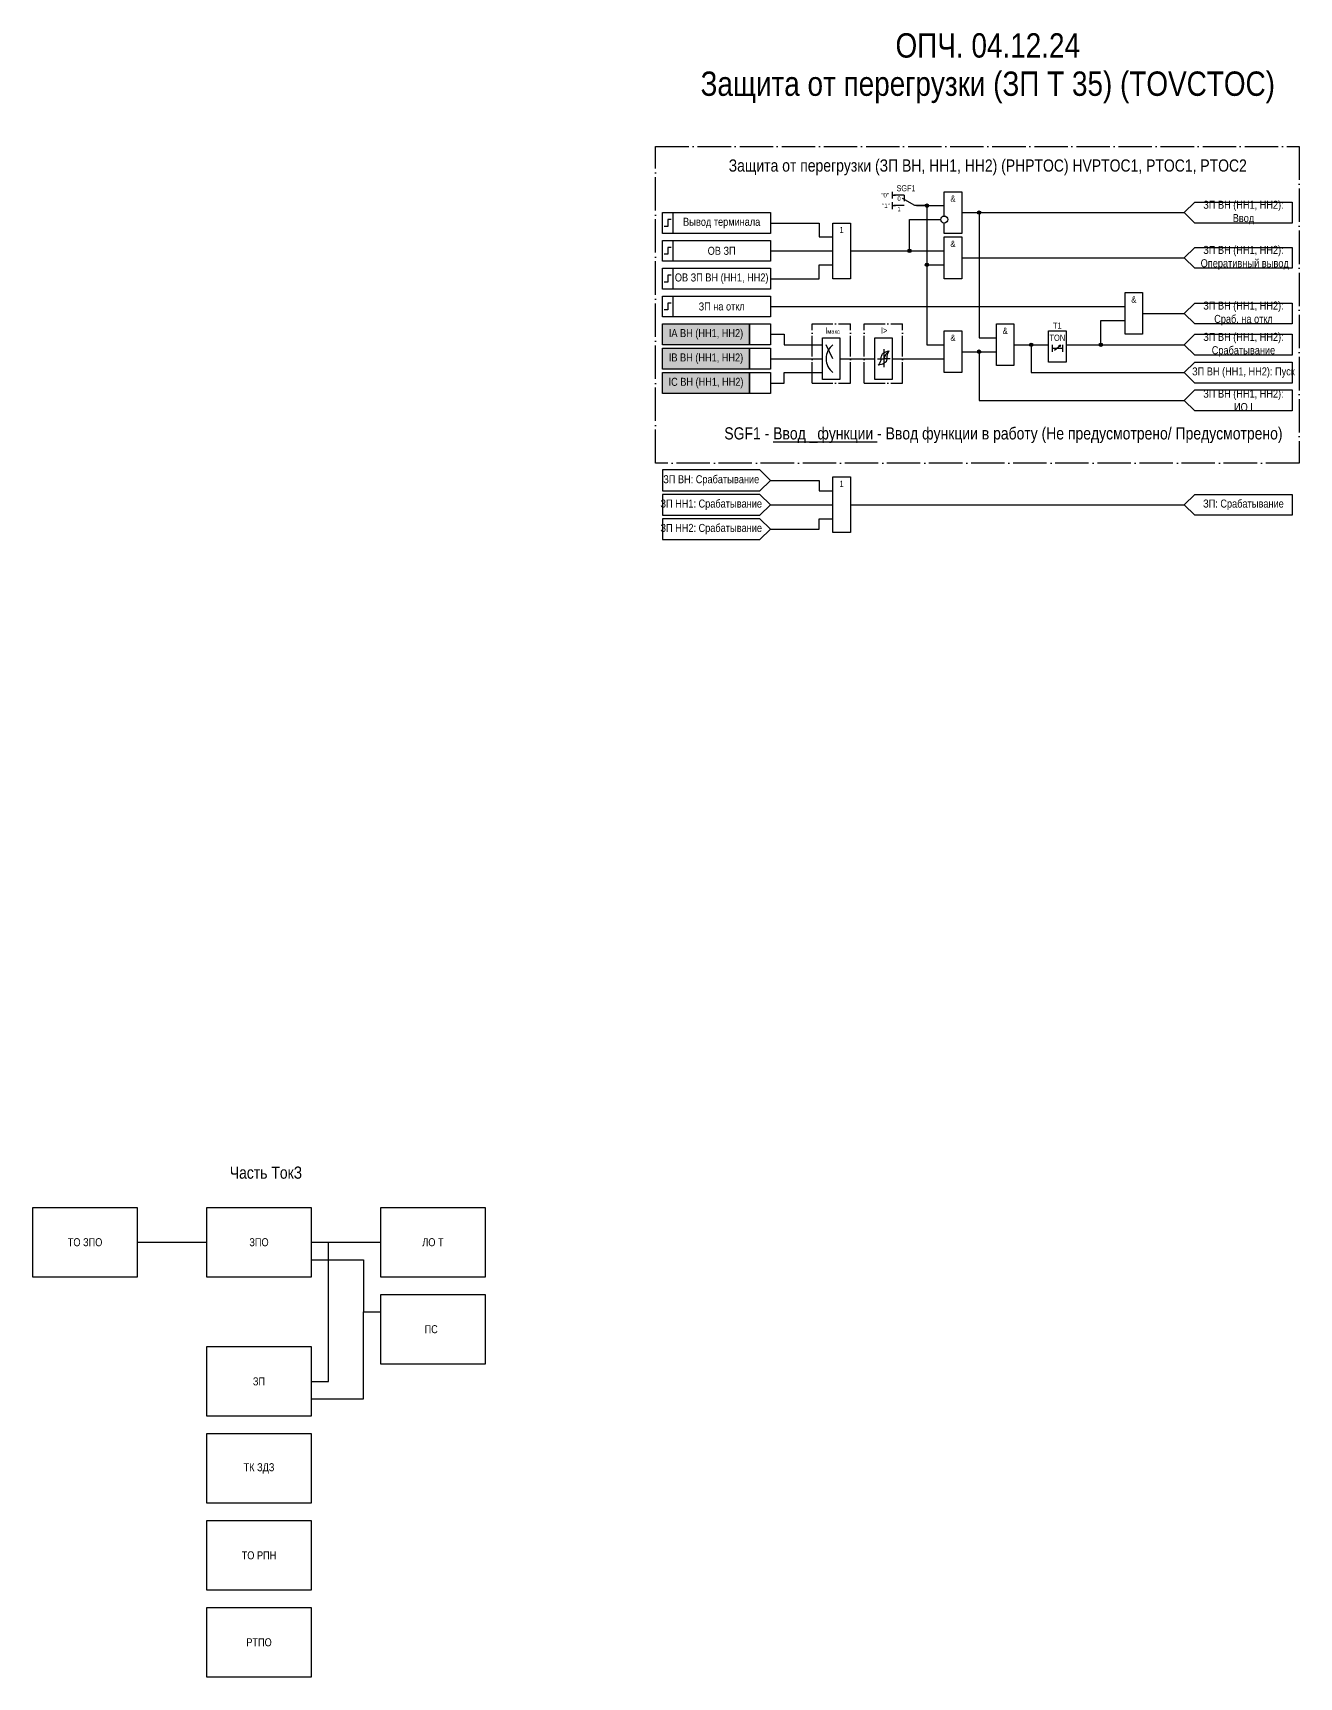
# Model space of a CAD drawing. Header units: millimetres. Extents: x -981 to 1720, y -66 to 612.
# Drawn here: x -169 to 195, y 1 to 473.7 of the extents above; entities that cross this region are included whole.
import ezdxf
from ezdxf.enums import TextEntityAlignment as Align

# ---------------------------------------------------------------- set-up
doc = ezdxf.new("R2010")
doc.units = ezdxf.units.MM
doc.linetypes.add('ACAD_ISO04W100', pattern=[30, 24, -3, 0, -3])
doc.layers.add('TEXT', color=7, linetype='Continuous', lineweight=25)
doc.layers.add('Основная', color=7, linetype='Continuous')
doc.styles.add('1.8_Gost_RD', font='ARIALN.TTF', dxfattribs={"height": 1.8})
doc.styles.add('2.5_Gost_RD', font='ARIALN.TTF', dxfattribs={"height": 2.5})
doc.styles.add('3.5_Gost_RD', font='ARIALN.TTF', dxfattribs={"height": 3.5})
doc.styles.add('Вывод', font='ARIALN.TTF', dxfattribs={"height": 2.5})
doc.styles.add('Компонент', font='ARIALN.TTF', dxfattribs={"height": 3.5})

# ---------------------------------------------------------------- blocks, each defined once
blk = doc.blocks.new('*U892')
at = {"layer": 'Основная', "linetype": 'ACAD_ISO04W100', "ltscale": 0.25}
for p, q in [((0, 0), (11, 0)), ((0, -17), (0, 0)), ((11, -17), (11, 0)), ((0, -17), (11, -17))]:
    blk.add_line(p, q, dxfattribs=at)
at = {"layer": 'Основная', "style": 'Компонент'}
blk.add_attdef('ОУ', text='', height=3.5, dxfattribs=at).set_placement((11, 0), align=Align.MIDDLE_CENTER)
blk = doc.blocks.new('Точка')
at = {"ltscale": 100}
h = blk.add_hatch(color=256, dxfattribs=at)
h.dxf.hatch_style = 1
edge = h.paths.add_edge_path()
edge.add_arc((0, 0), 0.5, 0, 360)
blk.add_circle((0, 0), 0.5, dxfattribs=at)
blk = doc.blocks.new('*U958')
at = {"layer": 'Основная', "color": 0}
blk.add_line((0, 0), (7, 4), dxfattribs=at)
at = {"layer": 'Основная', "ltscale": 0.35}
blk.add_line((6, 6), (6, 2.5), dxfattribs=at)
blk = doc.blocks.new('*U985')
at = {"layer": 'Основная', "color": 0}
for p, q in [((-3, 6), (-9, 6)), ((-3, 0), (-9, 0)), ((9, 0), (3, 0))]:
    blk.add_line(p, q, dxfattribs=at)
at = {"layer": 'Основная', "ltscale": 0.25, "xscale": -1}
blk.add_blockref('*U958', (3, 0), dxfattribs=at)
at = {"layer": 'Основная'}
for tag, height, style, p in [('ОУ', 3.5, 'Компонент', (-2, 10)), ('В1', 2.5, 'Вывод', (-14, 6)), ('В2', 2.5, 'Вывод', (-6, 4)), ('В3', 2.5, 'Вывод', (-6, -2))]:
    blk.add_attdef(tag, text='', height=height, dxfattribs=dict(at, style=style)).set_placement(p, align=Align.MIDDLE_CENTER)

msp = doc.modelspace()

# ---------------------------------------------------------------- hatches: boundary and pattern name
at = {"ltscale": 100, "true_color": 0xef8637}
h = msp.add_hatch(color=30, dxfattribs=at)
h.dxf.hatch_style = 1
h.paths.add_polyline_path([(12, 390), (37, 390), (37, 384), (12, 384)])
h = msp.add_hatch(color=30, dxfattribs=at)
h.dxf.hatch_style = 1
h.paths.add_polyline_path([(12, 383), (37, 383), (37, 377), (12, 377)])
h = msp.add_hatch(color=30, dxfattribs=at)
h.dxf.hatch_style = 1
h.paths.add_polyline_path([(12, 376), (37, 376), (37, 370), (12, 370)])

# ---------------------------------------------------------------- linework, layer by layer
at = {"ltscale": 100}
for p, q in [((78, 428), (78, 426)), ((78, 427), (79, 427)), ((78, 426), (78, 426)), ((78, 425), (78, 423)), ((78, 424), (79, 424)), ((43, 411), (61, 411)), ((43, 338), (61, 338)), ((66, 338), (162, 338))]:
    msp.add_line(p, q, dxfattribs=at)
at = {"color": 7, "ltscale": 100}
for p, q in [((61, 380), (59, 384)), ((124.71, 382.4), (126.38, 383.88)), ((126.38, 383.88), (125.86, 383.66)), ((126.38, 383.88), (126.12, 383.42)), ((73.79, 380), (75.6, 380)), ((77.42, 380), (75.6, 380))]:
    msp.add_line(p, q, dxfattribs=at)
msp.add_line((75.6, 382.72), (75.6, 377.52))
at = {"color": 251, "linetype": 'ACAD_ISO04W100', "lineweight": 30, "ltscale": 0.4, "true_color": 0x58595b}
msp.add_lwpolyline([(10, 441), (195, 441), (195, 350), (10, 350)], close=True, dxfattribs=at)
at = {"ltscale": 100}
for points in [[(93, 421), (93, 428), (98, 428), (98, 416), (93, 416), (93, 419)], [(85, 424), (93, 424)], [(85, 424), (88, 424), (88, 384), (93, 384)], [(85, 424), (88, 424), (88, 407), (93, 407)], [(98, 422), (162, 422)], [(98, 422), (103, 422), (103, 386), (108, 386)], [(43, 419), (57, 419), (57, 415), (61, 415)], [(66, 411), (83, 411), (83, 420), (92, 420)], [(43, 403), (57, 403), (57, 407), (61, 407)], [(66, 411), (73, 411)], [(66, 411), (93, 411)], [(98, 409), (162, 409)], [(43, 395), (145, 395)], [(150, 393), (162, 393)], [(128, 384), (138, 384), (138, 391), (145, 391)], [(43, 387), (47, 387), (47, 384), (58, 384)], [(113, 384), (123, 384)], [(113, 384), (118, 384), (118, 376), (162, 376)], [(124, 384), (124, 382)], [(124, 383), (127, 383)], [(127, 384), (127, 382)], [(128, 384), (162, 384)], [(43, 380), (58, 380)], [(63, 380), (73, 380)], [(78, 380), (93, 380)], [(98, 382), (108, 382)], [(98, 382), (103, 382), (103, 368), (162, 368)], [(43, 373), (47, 373), (47, 376), (58, 376)], [(43, 345), (40, 348), (12, 348), (12, 342), (40, 342), (43, 345)], [(43, 338), (40, 341), (12, 341), (12, 335), (40, 335), (43, 338)], [(43, 345), (57, 345), (57, 342), (61, 342)], [(43, 331), (40, 334), (12, 334), (12, 328), (40, 328), (43, 331)], [(43, 331), (57, 331), (57, 334), (61, 334)], [(-139, 126), (-119, 126)]]:
    msp.add_lwpolyline(points, dxfattribs=at)
for points in [[(12, 422), (15, 422), (15, 416), (12, 416)], [(12, 422), (43, 422), (43, 416), (12, 416)], [(165, 425), (193, 425), (193, 419), (165, 419), (162, 422)], [(61, 419), (66, 419), (66, 403), (61, 403)], [(12, 414), (15, 414), (15, 408), (12, 408)], [(12, 414), (43, 414), (43, 408), (12, 408)], [(93, 415), (98, 415), (98, 403), (93, 403)], [(165, 412), (193, 412), (193, 406), (165, 406), (162, 409)], [(12, 406), (15, 406), (15, 400), (12, 400)], [(12, 406), (43, 406), (43, 400), (12, 400)], [(12, 398), (15, 398), (15, 392), (12, 392)], [(12, 398), (43, 398), (43, 392), (12, 392)], [(145, 399), (150, 399), (150, 387), (145, 387)], [(165, 396), (193, 396), (193, 390), (165, 390), (162, 393)], [(12, 390), (37, 390), (37, 384), (12, 384)], [(37, 390), (43, 390), (43, 384), (37, 384)], [(93, 388), (98, 388), (98, 376), (93, 376)], [(108, 390), (113, 390), (113, 378), (108, 378)], [(123, 388), (128, 388), (128, 379), (123, 379)], [(12, 383), (37, 383), (37, 377), (12, 377)], [(37, 383), (43, 383), (43, 377), (37, 377)], [(58, 386), (63, 386), (63, 374), (58, 374)], [(73, 386), (78, 386), (78, 374), (73, 374)], [(165, 387), (193, 387), (193, 381), (165, 381), (162, 384)], [(165, 379), (193, 379), (193, 373), (165, 373), (162, 376)], [(12, 376), (37, 376), (37, 370), (12, 370)], [(37, 376), (43, 376), (43, 370), (37, 370)], [(165, 371), (193, 371), (193, 365), (165, 365), (162, 368)], [(61, 346), (66, 346), (66, 330), (61, 330)], [(165, 341), (193, 341), (193, 335), (165, 335), (162, 338)], [(-69, 136), (-39, 136), (-39, 116), (-69, 116)], [(-69, 111), (-39, 111), (-39, 91), (-69, 91)], [(-119, 71), (-89, 71), (-89, 51), (-119, 51)], [(-119, 46), (-89, 46), (-89, 26), (-119, 26)]]:
    msp.add_lwpolyline(points, close=True, dxfattribs=at)
at = {"lineweight": 30, "ltscale": 100}
for points in [[(14.5, 420), (13.5, 420), (13.5, 418), (12.5, 418)], [(14.5, 412), (13.5, 412), (13.5, 410), (12.5, 410)], [(14.5, 404), (13.5, 404), (13.5, 402), (12.5, 402)], [(14.5, 396), (13.5, 396), (13.5, 394), (12.5, 394)]]:
    msp.add_lwpolyline(points, dxfattribs=at)
at = {"color": 1, "ltscale": 100}
for points in [[(-169, 136), (-139, 136), (-139, 116), (-169, 116)], [(-119, 136), (-89, 136), (-89, 116), (-119, 116)], [(-119, 21), (-89, 21), (-89, 1), (-119, 1)]]:
    msp.add_lwpolyline(points, close=True, dxfattribs=at)
for points in [[(-89, 126), (-69, 126)], [(-89, 86), (-84, 86), (-84, 126), (-69, 126)]]:
    msp.add_lwpolyline(points, dxfattribs=at)
at = {"color": 3, "ltscale": 100}
for points in [[(-89, 121), (-74, 121), (-74, 106), (-69, 106)], [(-89, 81), (-74, 81), (-74, 106), (-70, 106)]]:
    msp.add_lwpolyline(points, dxfattribs=at)
at = {"color": 2, "ltscale": 100}
msp.add_lwpolyline([(-119, 96), (-89, 96), (-89, 76), (-119, 76)], close=True, dxfattribs=at)
msp.add_circle((93, 420), 1)
at = {"color": 7, "ltscale": 100}
msp.add_arc((64, 380), 5, 126.8699, 233.1301, dxfattribs=at)
for points in [[(74.8, 379.92), (74.6, 379.13), (74, 378.12)], [(76.48, 379.92), (76.25, 379.13), (75.76, 378.67), (74, 378.12)], [(74.8, 379.92), (74.95, 380.71), (75.44, 381.54), (77.2, 382.26)], [(75.6, 380), (76, 380.72), (76.47, 381.6), (77.2, 382.26)], [(76.48, 379.92), (76.6, 380.71), (76.81, 381.54), (77.2, 382.26)]]:
    msp.add_spline(points, degree=3)

# ---------------------------------------------------------------- block references
at = {"ltscale": 100}
for p in [(88, 424), (103, 422), (83, 411), (88, 407), (118, 384), (118, 384), (138, 384), (138, 384), (103, 382)]:
    msp.add_blockref('Точка', p, dxfattribs=at)
at = {"layer": 'Основная', "ltscale": 0.25, "xscale": 0.5, "yscale": 0.5, "zscale": 0.5}
msp.add_blockref('*U985', (83, 424), dxfattribs=at).add_auto_attribs({'ОУ': 'SGF1', 'В1': '"0"', 'В2': '0', 'В3': '1'})
at = {"layer": 'Основная', "ltscale": 0.25}
for p in [(55, 390), (70, 390)]:
    msp.add_blockref('*U892', p, dxfattribs=at)

# ---------------------------------------------------------------- texts
at = {"color": 30, "ltscale": 100, "true_color": 0xef8637, "attachment_point": 5, "style": '3.5_Gost_RD'}
for s, insert, char_height, width in [('{\\C3;ОПЧ. 04.12.24}', (105.5, 470), 7, 185), ('{\\C3;Защита от перегрузки (ЗП Т 35) (TOVCTOC)}', (105.5, 458), 7, 185), ('Защита от перегрузки (ЗП ВН, НН1, НН2) (РHPTOC) {\\C6;HVРTOC1, РTOC1, РTOC2}', (105.5, 435), 3.5, 165), ('SGF1 - {\\LВвод _функции} - Ввод функции в работу (Не предусмотрено/ Предусмотрено)', (110, 358), 3.5, 170), ('Часть ТокЗ', (-102, 146), 3.5, 85)]:
    msp.add_mtext(s, dxfattribs=dict(at, insert=insert, char_height=char_height, width=width))
at = {"ltscale": 100, "attachment_point": 5, "style": '2.5_Gost_RD'}
for s, insert, char_height, width in [('&', (95.5, 426), 1.8, 5), ('Вывод терминала', (29, 419), 2.3, 28), ('1', (63.5, 417), 1.8, 5), ('&', (95.5, 413), 1.8, 5), ('&', (147.5, 397), 1.8, 5), ('&', (110.5, 388), 1.8, 5), ('T1', (125.5, 389.5), 1.8, 5), ('&', (95.5, 386), 1.8, 5), ('TON', (125.5, 386), 1.8, 5), ('1', (63.5, 344), 1.8, 5)]:
    msp.add_mtext(s, dxfattribs=dict(at, insert=insert, char_height=char_height, width=width))
at = {"ltscale": 100, "attachment_point": 1}
for s, width, insert, char_height, style in [('"1"', 2, (75.16, 424.6), 1.25, '3.5_Gost_RD'), ('\\pi2.7859;I{\\H0.66667x;макс}', 11, (56, 389), 1.8, '1.8_Gost_RD'), ('\\pi4.7676;I>', 11, (70, 389), 1.8, '1.8_Gost_RD')]:
    msp.add_mtext_dynamic_manual_height_columns(s, width=width, gutter_width=17.5, heights=[0], dxfattribs=dict(at, insert=insert, char_height=char_height, style=style))
at = {"layer": 'TEXT', "ltscale": 100, "char_height": 2.3, "attachment_point": 5, "style": '2.5_Gost_RD'}
for s, insert, width in [('ЗП ВН (НН1, НН2): Ввод', (179, 422), 28), ('ЗП ВН (НН1, НН2):\\P Оперативный вывод', (179, 409), 28), ('ЗП ВН (НН1, НН2): Сраб. на откл', (179, 393), 28), ('ЗП ВН (НН1, НН2): ИО I', (179, 368), 26.3309)]:
    msp.add_mtext(s, dxfattribs=dict(at, insert=insert, width=width))
at = {"layer": 'TEXT', "color": 0, "ltscale": 100, "char_height": 2.3, "attachment_point": 5, "style": '2.5_Gost_RD'}
for s, insert, width in [('{\\C256;ОВ ЗП}', (29, 411), 28), ('{\\C256;ЗП на откл}', (29, 395), 28), ('{\\C256;ЗП ВН (НН1, НН2): Срабатывание}', (179, 384), 28), ('{\\C256;ЗП ВН (НН1, НН2): Пуск}', (179, 376), 28), ('{\\C256;ЗП ВН: Срабатывание}', (26, 345), 28), ('{\\C256;ЗП НН1: Срабатывание}', (26, 338), 28), ('{\\C256;ЗП: Срабатывание}', (179, 338), 28), ('{\\C256;ЗП НН2: Срабатывание}', (26, 331), 28), ('{\\C256;ТО ЗПО}', (-154, 126), 30), ('{\\C256;ЗПО}', (-104, 126), 30), ('{\\C256;ЛО Т}', (-54, 126), 30), ('{\\C256;ПС}', (-54.5, 101), 31), ('{\\C256;ЗП}', (-104, 86), 30), ('{\\C256;ТК ЗДЗ}', (-104, 61), 30), ('{\\C256;ТО РПН}', (-104, 36), 30), ('{\\C256;РТПО}', (-104, 11), 30)]:
    msp.add_mtext(s, dxfattribs=dict(at, insert=insert, width=width))
at = {"layer": 'Основная', "color": 0, "ltscale": 100, "char_height": 2.3, "attachment_point": 5, "style": '2.5_Gost_RD'}
for s, insert, width in [('{\\C256;ОВ ЗП ВН (НН1, НН2)}', (29, 403), 28), ('{\\C256;IA ВН (НН1, НН2)}', (24.5, 387), 25), ('{\\C256;IB ВН (НН1, НН2)}', (24.5, 380), 25), ('{\\C256;IС ВН (НН1, НН2)}', (24.5, 373), 25)]:
    msp.add_mtext(s, dxfattribs=dict(at, insert=insert, width=width))

doc.saveas('drawing.dxf')
